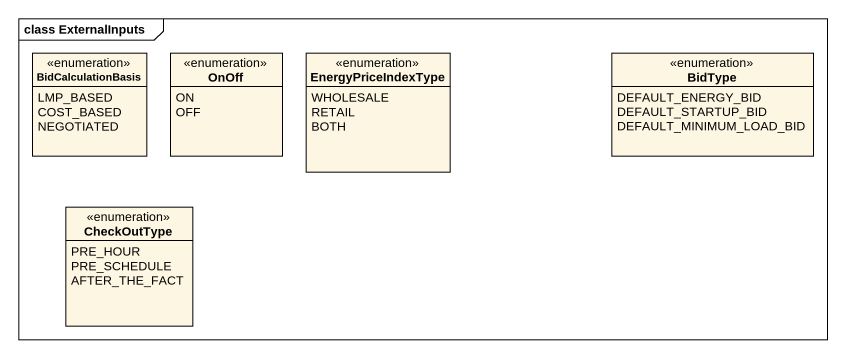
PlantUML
@startuml
mainframe class ExternalInputs
hide circle
hide empty members
enum BidCalculationBasis {
  LMP_BASED
  COST_BASED
  NEGOTIATED
}
enum OnOff {
  ON
  OFF
}
enum EnergyPriceIndexType {
  WHOLESALE
  RETAIL
  BOTH
}
enum BidType {
  DEFAULT_ENERGY_BID
  DEFAULT_STARTUP_BID
  DEFAULT_MINIMUM_LOAD_BID
}
enum CheckOutType {
  PRE_HOUR
  PRE_SCHEDULE
  AFTER_THE_FACT
}
@enduml
